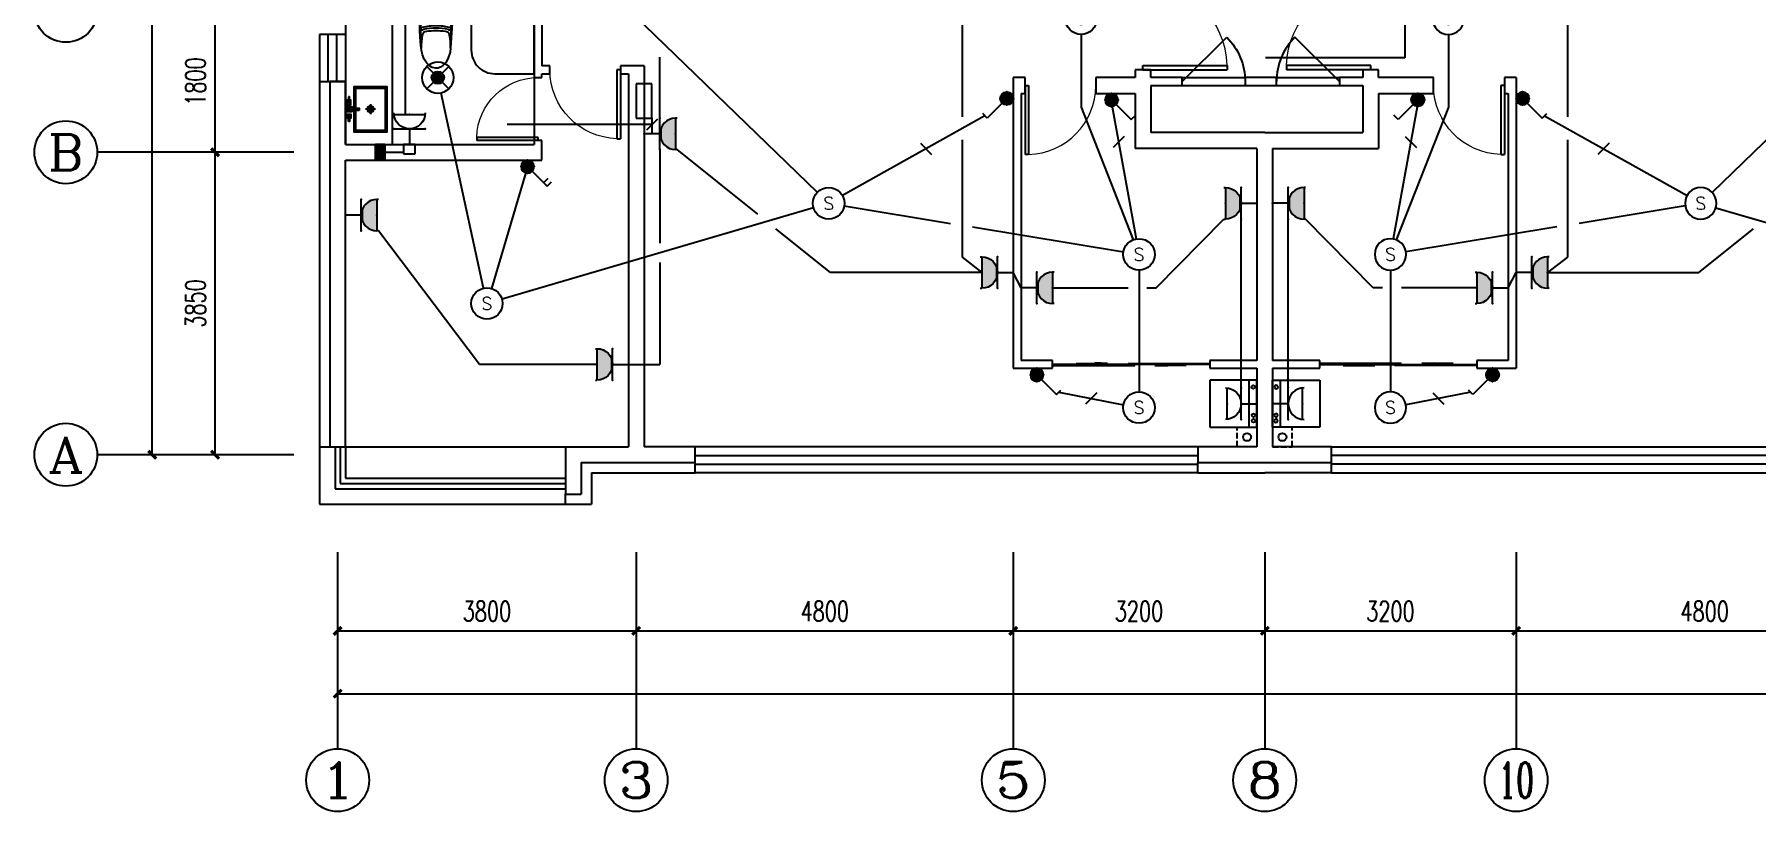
# Model space of a CAD drawing. Extents: x 4483878 to 4539156, y -49303 to -24364.
# Drawn here: x 4483878 to 4505798, y -47791 to -37899 of the extents above; entities that cross this region are included whole.
import ezdxf
from ezdxf.enums import TextEntityAlignment as Align

# ---------------------------------------------------------------- set-up
doc = ezdxf.new("R2010")
doc.units = 0
doc.header["$LTSCALE"] = 1000
doc.header["$MEASUREMENT"] = 0
doc.linetypes.add('DASH', pattern=[0.35, 0.25, -0.1])
for name, color, linetype in [('EQUIP-动力', 3, 'Continuous'), ('EQUIP-照明', 3, 'Continuous'), ('LAYER1', 4, 'Continuous'), ('LAYER2', 7, 'Continuous'), ('LVTRY', 7, 'Continuous'), ('SURFACE', 6, 'Continuous'), ('TEL_TEXT', 7, 'Continuous'), ('图层1', 7, 'Continuous'), ('图层7', 7, 'Continuous')]:
    doc.layers.add(name, color=color, linetype=linetype)
doc.styles.add('_TCH_AXIS', font='COMPLEX', dxfattribs={"bigfont": 'GBCBIG'})
doc.styles.add('_TCH_DIM_T3', font='SIMPLEX', dxfattribs={"width": 0.705882, "bigfont": 'GBCBIG'})
doc.styles.add('_TEL_ATTDEF', font='simplex.shx', dxfattribs={"width": 0.8, "height": 3, "bigfont": 'hztxt.shx'})
doc.styles.add('_TEL_DIM', font='SIMPLEX', dxfattribs={"width": 0.8, "height": 3.5, "bigfont": 'HZTXT'})
doc.styles.get("Standard").update_dxf_attribs({"font": 'gbenor.shx', "bigfont": 'gbcbig.shx'})

# ---------------------------------------------------------------- blocks, each defined once
blk = doc.blocks.new('$equip$00001838')
blk.add_circle((0, 0), 0.5)
at = {"color": 7, "style": '_TEL_DIM'}
blk.add_attdef('$TEXT$', text='', height=0.4, dxfattribs=at).set_placement((0, 0), align=Align.MIDDLE_CENTER)
at = {"color": 7, "style": '_TEL_DIM', "flags": 1}
blk.add_attdef('A', text='', height=0.00002, dxfattribs=at).set_placement((0, 0), align=Align.MIDDLE_CENTER)
blk = doc.blocks.new('$equip$00001149')
for p, q in [((-0.354, 0.354), (0.354, -0.354)), ((0.354, 0.354), (-0.354, -0.354))]:
    blk.add_line(p, q)
for radius in [0.5, 0.2]:
    blk.add_circle((0, 0), radius)
for points in [[(-0.173, 0.1), (0.173, 0.1), (-0.2, 0), (0.2, 0)], [(-0.173, -0.1), (0.173, -0.1), (-0.2, 0), (0.2, 0)], [(-0.1, 0.173), (0.1, 0.173), (-0.173, 0.1), (0.173, 0.1)], [(0, 0.2), (0, 0.2), (-0.1, 0.173), (0.1, 0.173)], [(-0.1, -0.173), (0.1, -0.173), (-0.173, -0.1), (0.173, -0.1)], [(0, -0.2), (0, -0.2), (-0.1, -0.173), (0.1, -0.173)]]:
    blk.add_solid(points)
at = {"flags": 9}
blk.add_attdef('A', (0, 0), '', height=0.00002, dxfattribs=at)
blk = doc.blocks.new('$equip$00001962')
for p, q in [((0.147, 0.356), (0.625, 0.833)), ((0.625, 0.833), (0.766, 0.692))]:
    blk.add_line(p, q)
blk.add_circle((0, 0.208), 0.208)
for p in [(-0.208, 0.208), (0, 0.417), (0, 0), (0.208, 0.208)]:
    blk.add_point(p)
for points in [[(-0.18, 0.313), (0.18, 0.313), (-0.208, 0.208), (0.208, 0.208)], [(-0.18, 0.104), (0.18, 0.104), (-0.208, 0.208), (0.208, 0.208)], [(-0.104, 0.389), (0.104, 0.389), (-0.18, 0.313), (0.18, 0.313)], [(-0.104, 0.028), (0.104, 0.028), (-0.18, 0.104), (0.18, 0.104)], [(0, 0.417), (0, 0.417), (-0.104, 0.389), (0.104, 0.389)], [(0, 0), (0, 0), (-0.104, 0.028), (0.104, 0.028)]]:
    blk.add_solid(points)
at = {"layer": 'TEL_TEXT', "style": '_TEL_DIM', "flags": 1}
blk.add_attdef('A', text='', height=0.00002, dxfattribs=at).set_placement((0, 0), align=Align.MIDDLE_CENTER)
blk = doc.blocks.new('$equip$00001963')
for p, q in [((0.147, 0.356), (0.625, 0.833)), ((0.512, 0.72), (0.653, 0.579)), ((0.625, 0.833), (0.766, 0.692))]:
    blk.add_line(p, q)
blk.add_circle((0, 0.208), 0.208)
for p in [(-0.208, 0.208), (0, 0.417), (0, 0), (0.208, 0.208)]:
    blk.add_point(p)
for points in [[(-0.18, 0.313), (0.18, 0.313), (-0.208, 0.208), (0.208, 0.208)], [(-0.18, 0.104), (0.18, 0.104), (-0.208, 0.208), (0.208, 0.208)], [(-0.104, 0.389), (0.104, 0.389), (-0.18, 0.313), (0.18, 0.313)], [(-0.104, 0.028), (0.104, 0.028), (-0.18, 0.104), (0.18, 0.104)], [(0, 0.417), (0, 0.417), (-0.104, 0.389), (0.104, 0.389)], [(0, 0), (0, 0), (-0.104, 0.028), (0.104, 0.028)]]:
    blk.add_solid(points)
at = {"layer": 'TEL_TEXT', "style": '_TEL_DIM', "flags": 1}
blk.add_attdef('A', text='', height=0.00002, dxfattribs=at).set_placement((0, 0), align=Align.MIDDLE_CENTER)
blk = doc.blocks.new('$equip$00001237')
for p, q in [((-0.5, 1.05), (-0.5, 1)), ((-0.5, 1), (0.5, 1)), ((0.5, 1.05), (0.5, 1)), ((0.5, 0.5), (-0.5, 0.5)), ((0, 0.5), (0, 0))]:
    blk.add_line(p, q)
blk.add_arc((0, 1), 0.5, 180, 0)
for p in [(0, 1), (-0.5, 0.5), (0, 0), (0.5, 0.5)]:
    blk.add_point(p)
for points in [[(0.433, 0.75), (-0.433, 0.75), (0.5, 1), (-0.5, 1)], [(0.25, 0.567), (-0.25, 0.567), (0.433, 0.75), (-0.433, 0.75)], [(0, 0.5), (0, 0.5), (0.25, 0.567), (-0.25, 0.567)]]:
    blk.add_solid(points)
at = {"flags": 9}
blk.add_attdef('A', (0, 0), '', height=0.00002, dxfattribs=at)
blk = doc.blocks.new('$equip$00001238')
for p, q in [((0.497, 0.95), (-0.497, 0.95)), ((0.5, 0.5), (-0.5, 0.5)), ((0, 0.5), (0, 0))]:
    blk.add_line(p, q)
blk.add_arc((0, 1), 0.5, 180, 0)
for p in [(0, 0.95), (-0.5, 0.5), (0, 0), (0.5, 0.5)]:
    blk.add_point(p)
at = {"flags": 9}
blk.add_attdef('A', (0, 0), '', height=0.00002, dxfattribs=at)
blk = doc.blocks.new('M')
at = {"layer": 'LAYER2', "color": 3}
for p, q in [((768307, 402424), (768307, 402544)), ((768307, 402544), (768457, 402544)), ((768457, 402544), (768457, 402424)), ((768457, 402424), (768307, 402424))]:
    blk.add_line(p, q, dxfattribs=at)
blk = doc.blocks.new('20190804-秦皇岛紫金湾$0$紫金湾户型平面08.02$0$rhedjrjedj')
at = {"layer": 'LVTRY'}
for p, q in [((36817, 108684, 0), (36852, 108723, 0)), ((36852, 108723, 0), (36881, 108743, 0)), ((36881, 108743, 0), (36918, 108756, 0)), ((36918, 108756, 0), (36942, 108758, 0)), ((36942, 108758, 0), (36988, 108749, 0)), ((36988, 108749, 0), (37025, 108728, 0)), ((37025, 108728, 0), (37059, 108694, 0)), ((36755, 108497, 0), (36762, 108552, 0)), ((36762, 108552, 0), (36789, 108637, 0)), ((36789, 108637, 0), (36817, 108684, 0)), ((37059, 108694, 0), (37091, 108644, 0)), ((37091, 108644, 0), (37113, 108587, 0)), ((37113, 108587, 0), (37125, 108529, 0)), ((37125, 108529, 0), (37128, 108503, 0)), ((37128, 108503, 0), (37137, 108422, 0)), ((36736, 108183, 0), (36755, 108497, 0)), ((37137, 108422, 0), (37146, 108285, 0)), ((37146, 108285, 0), (37148, 108175, 0)), ((36738, 108066, 0), (36736, 108183, 0)), ((36751, 108039, 0), (36738, 108066, 0)), ((37145, 108066, 0), (37133, 108039, 0)), ((37148, 108175, 0), (37145, 108066, 0)), ((37145, 108066, 0), (37145, 108066, 0)), ((36778, 108028, 0), (36751, 108039, 0)), ((37105, 108028, 0), (36778, 108028, 0)), ((36778, 108028, 0), (36942, 108028, 0)), ((37105, 108028, 0), (36942, 108028, 0)), ((37133, 108039, 0), (37105, 108028, 0))]:
    blk.add_line(p, q, dxfattribs=at)
blk.add_circle((36942, 108124, 0), 29.6, dxfattribs=at)
for centre, radius, start, end in [((41058, 108225, 0), 4312, 176.3006, 182.4712), ((37855, 108497, 0), 1100, 179.6519, 188.297), ((36028, 108497, 0), 1100, 351.703, 0.3481), ((32825, 108225, 0), 4312, 357.5288, 3.6994), ((36826, 108349, 0), 60, 190.4701, 264.6079), ((36950, 109661, 0), 1378, 264.6079, 269.6591), ((36933, 109661, 0), 1378, 270.3409, 275.3921), ((37057, 108349, 0), 60, 275.3921, 349.5299), ((36763, 108221, 0), 18.2, 73.3813, 156.4724), ((36770, 108246, 0), 24.1, 62.2033, 161.9404), ((36918, 108822, 0), 602, 255.6185, 272.2533), ((36918, 108802, 0), 552, 255.6185, 272.4575), ((36965, 108802, 0), 552, 267.5425, 284.3815), ((36965, 108822, 0), 602, 267.7467, 284.3815), ((37114, 108246, 0), 24.1, 18.0596, 117.7967), ((37120, 108221, 0), 18.2, 23.5276, 106.6187)]:
    blk.add_arc(centre, radius, start, end, dxfattribs=at)
blk = doc.blocks.new('YQB08132737')
at = {"layer": 'LVTRY'}
for p, q in [((-4, 147), (-4, 274)), ((-67, 211), (59, 211))]:
    blk.add_line(p, q, dxfattribs=at)
for points in [[(-160, 490), (-87, 490), (-87, 477), (-160, 477)], [(-63, 510), (-63, 459), (-118, 459), (-118, 510)], [(13, 354), (13, 496), (-16, 496), (-16, 354)], [(60, 510), (60, 459), (114, 459), (114, 510)], [(156, 490), (84, 490), (84, 477), (156, 477)]]:
    blk.add_lwpolyline(points, close=True, dxfattribs=at)
for points in [[(13, 449), (31, 449), (31, 519), (-35, 519), (-35, 449), (-16, 449)], [(13, 454), (26, 454), (26, 513), (-30, 513), (-30, 454), (-16, 454)], [(13, 421), (288, 421), (288, 0), (-288, 0), (-288, 421), (-16, 421)], [(13, 400), (266, 400), (266, 21), (-266, 21), (-266, 400), (-16, 400)]]:
    blk.add_lwpolyline(points, dxfattribs=at)
for centre, radius in [((-94, 483, 0), 6.49), ((90, 483, 0), 6.49), ((-4, 211), 42.1), ((-4, 211), 23.7), ((-1, 367), 8.4)]:
    blk.add_circle(centre, radius, dxfattribs=at)
blk = doc.blocks.new('XI-YI-JI')
for p, q in [((-312, 338), (-312, -262)), ((288, 338), (-312, 338)), ((288, -262), (288, 338)), ((-312, -162), (288, -162)), ((-312, -262), (288, -262))]:
    blk.add_line(p, q)
for centre in [(-230, -219), (-160, -219), (200, -216)]:
    blk.add_circle(centre, 23.1)
blk = doc.blocks.new('A$C561A04EA')
at = {"xscale": -1}
blk.add_blockref('XI-YI-JI', (-12, -338), dxfattribs=at)
blk = doc.blocks.new('_ArchTick')
at = {"color": 0, "linetype": 'ByBlock', "const_width": 0.4}
blk.add_lwpolyline([(-0.5, -0.5), (0.5, 0.5)], dxfattribs=at)
blk = doc.blocks.new('$TCHSYS$WIN2D')
for p, q in [((-0.5, 0.5), (0.5, 0.5)), ((0.5, 0.1667), (-0.5, 0.1667)), ((0.5, -0.1667), (-0.5, -0.1667)), ((-0.5, -0.5), (0.5, -0.5))]:
    blk.add_line(p, q)
blk = doc.blocks.new('$DorLib2D$00000131')
at = {"color": 0, "linetype": 'Continuous'}
for p, q in [((-0.5, 0.125), (-0.5, 0)), ((0.019, 0.125), (-0.5, 0.125)), ((0.019, 0), (0.019, 0.125)), ((0.15, 0.125), (0.232, 0.197)), ((0.35, 0.125), (0.15, 0.125)), ((0.232, 0.197), (0.232, 0.125)), ((-0.5, 0), (0.019, 0)), ((-0.024, 0), (0.5, 0)), ((-0.024, -0.125), (-0.024, 0)), ((0.5, 0), (0.5, -0.125)), ((-0.35, -0.125), (-0.15, -0.125)), ((-0.232, -0.197), (-0.232, -0.125)), ((-0.15, -0.125), (-0.232, -0.197)), ((0.5, -0.125), (-0.024, -0.125))]:
    blk.add_line(p, q, dxfattribs=at)
blk = doc.blocks.new('$TCHSYS$DOOR2D')
for p, q in [((0.45, 0.975), (0.5, 0.975)), ((0.45, 0), (0.45, 0.975)), ((0.5, 0), (0.5, 0.975)), ((0.5, 0), (0.45, 0))]:
    blk.add_line(p, q)
at = {"lineweight": 13}
blk.add_arc((0.475, 0), 0.975, 91.4693, 180, dxfattribs=at)
blk = doc.blocks.new('20190804-秦皇岛紫金湾$0$紫金湾户型平面08.02$0$$WINLIB2D$00000001')
at = {"color": 0}
for points in [[(-0.5, 0.5), (-0.5, -0.5)], [(-0.5, 0.5), (0.5, 0.5)], [(0.5, -0.5), (0.5, 0.5)], [(0.5, 0.167), (-0.5, 0.167)], [(0.5, -0.167), (-0.5, -0.167)], [(-0.5, -0.5), (0.5, -0.5)]]:
    blk.add_lwpolyline(points, dxfattribs=at)
blk = doc.blocks.new('$DorLib2D$00000114')
at = {"color": 0}
blk.add_line((0.5, 0), (-0.207, 0.707), dxfattribs=at)
blk.add_arc((0.5, 0), 1, 135, 180, dxfattribs=at)
blk = doc.blocks.new('$DorLib2D$00000001')
for p, q in [((0.45, 0.975), (0.5, 0.975)), ((0.45, 0), (0.45, 0.975)), ((0.5, 0), (0.5, 0.975)), ((0.5, 0), (0.45, 0))]:
    blk.add_line(p, q)
at = {"lineweight": 13}
blk.add_arc((0.475, 0), 0.975, 91.4693, 180, dxfattribs=at)

msp = doc.modelspace()

# ---------------------------------------------------------------- hatches: boundary and pattern name
at = {"layer": '图层1'}
msp.add_hatch(color=7, dxfattribs=at).paths.add_polyline_path([(4488338, -39499), (4488218, -39499), (4488218, -39299), (4488338, -39299)])

# ---------------------------------------------------------------- linework, layer by layer
at = {"color": 7}
for p, q in [((4485378, -43249), (4485378, -28339)), ((4486178, -39399), (4486178, -37599)), ((4490238, -37599), (4490238, -38399)), ((4490338, -37599), (4490338, -38299)), ((4490438, -38299), (4490338, -38299)), ((4490438, -38399), (4490438, -38299)), ((4491638, -38299), (4491338, -38299)), ((4491338, -38299), (4491338, -38399)), ((4491638, -38299), (4491638, -43149)), ((4498088, -38349), (4497888, -38349)), ((4497888, -38349), (4497888, -38449)), ((4498088, -38449), (4498088, -38349)), ((4500988, -38349), (4500788, -38349)), ((4500788, -38349), (4500788, -38449)), ((4500988, -38449), (4500988, -38349)), ((4487838, -38499), (4487638, -38499)), ((4487638, -38499), (4487638, -39399)), ((4487838, -39299), (4487838, -38499)), ((4490238, -38399), (4490238, -38449)), ((4490238, -38449), (4490238, -39249)), ((4490238, -38449), (4490338, -38449)), ((4490338, -38399), (4490438, -38399)), ((4490338, -38449), (4490338, -38399)), ((4491338, -38399), (4491438, -38399)), ((4491438, -38399), (4491438, -43149)), ((4496338, -38449), (4496338, -42049)), ((4496488, -38449), (4496338, -38449)), ((4496488, -38649), (4496488, -38449)), ((4497888, -38449), (4497388, -38449)), ((4497388, -38449), (4497388, -38649)), ((4498488, -38449), (4498088, -38449)), ((4498088, -38549), (4498488, -38549)), ((4498088, -38549), (4498088, -39149)), ((4498488, -38549), (4498488, -38449)), ((4498488, -38449), (4499288, -38449)), ((4498488, -38549), (4499288, -38549)), ((4499688, -38449), (4499288, -38449)), ((4499288, -38449), (4499288, -38549)), ((4499288, -38549), (4499688, -38549)), ((4499688, -38549), (4499688, -38449)), ((4499688, -38449), (4500488, -38449)), ((4499688, -38549), (4500488, -38549)), ((4500788, -38449), (4500488, -38449)), ((4500488, -38449), (4500488, -38549)), ((4500488, -38549), (4500788, -38549)), ((4500788, -38549), (4500788, -39149)), ((4501688, -38449), (4500988, -38449)), ((4501688, -38649), (4501688, -38449)), ((4502738, -38449), (4502588, -38449)), ((4502588, -38449), (4502588, -38649)), ((4502738, -38449), (4502738, -42149)), ((4496438, -38649), (4496438, -42049)), ((4496438, -38649), (4496488, -38649)), ((4497388, -38649), (4497888, -38649)), ((4497888, -38649), (4497888, -39349)), ((4500988, -38649), (4501688, -38649)), ((4500988, -38649), (4500988, -39349)), ((4502588, -38649), (4502638, -38649)), ((4502638, -38649), (4502638, -42049)), ((4499538, -39149), (4498088, -39149)), ((4499538, -39149), (4500788, -39149)), ((4487178, -39399), (4484678, -39399)), ((4487178, -39399), (4485928, -39399)), ((4487178, -39399), (4485928, -39399)), ((4486178, -43249), (4486178, -39399)), ((4487638, -39399), (4487638, -43149)), ((4487838, -39299), (4490238, -39299)), ((4490338, -39249), (4490238, -39249)), ((4490238, -39249), (4490238, -39299)), ((4490338, -39499), (4490338, -39249)), ((4499438, -39349), (4497888, -39349)), ((4499438, -39349), (4499438, -42049)), ((4499638, -39349), (4500988, -39349)), ((4499638, -39349), (4499638, -42049)), ((4487838, -39499), (4490338, -39499)), ((4487838, -43149), (4487838, -39499)), ((4496338, -42049), (4496338, -42049)), ((4496338, -42049), (4496338, -42149)), ((4496838, -42049), (4496438, -42049)), ((4496838, -42149), (4496838, -42049)), ((4499438, -42049), (4498838, -42049)), ((4498838, -42049), (4498838, -42149)), ((4500238, -42049), (4499638, -42049)), ((4500238, -42149), (4500238, -42049)), ((4502638, -42049), (4502238, -42049)), ((4502238, -42049), (4502238, -42149)), ((4496338, -42149), (4496438, -42149)), ((4496438, -42149), (4496838, -42149)), ((4498838, -42149), (4499438, -42149)), ((4499438, -42149), (4499438, -43149)), ((4499638, -42149), (4500238, -42149)), ((4499638, -42149), (4499638, -43149)), ((4502238, -42149), (4502738, -42149)), ((4487508, -43149), (4487508, -43879)), ((4487638, -43149), (4487838, -43149)), ((4487705, -43149), (4487705, -43683)), ((4487771, -43149), (4487771, -43616)), ((4487838, -43149), (4490638, -43149)), ((4487838, -43149), (4487838, -43549)), ((4490638, -43149), (4490638, -43549)), ((4490638, -43149), (4491438, -43149)), ((4492288, -43149), (4491638, -43149)), ((4492288, -43349), (4492288, -43149)), ((4499438, -43149), (4498688, -43149)), ((4498688, -43149), (4498688, -43349)), ((4500388, -43149), (4499638, -43149)), ((4500388, -43349), (4500388, -43149)), ((4487178, -43249), (4484678, -43249)), ((4487178, -43249), (4485128, -43249)), ((4487178, -43249), (4485928, -43249)), ((4490838, -43349), (4490838, -43749)), ((4490838, -43349), (4491538, -43349)), ((4491538, -43349), (4492288, -43349)), ((4498688, -43349), (4499538, -43349)), ((4499538, -43349), (4500388, -43349)), ((4487771, -43616), (4490638, -43616)), ((4487838, -43549), (4490638, -43549)), ((4490638, -43549), (4490638, -43749)), ((4487705, -43683), (4490638, -43683)), ((4490638, -43749), (4490838, -43749)), ((4487508, -43879), (4490638, -43879)), ((4487738, -44491), (4487738, -46991)), ((4487738, -44491), (4487738, -46541)), ((4487738, -44491), (4487738, -45741)), ((4491538, -44491), (4491538, -46991)), ((4491538, -44491), (4491538, -45741)), ((4491538, -44491), (4491538, -45741)), ((4496338, -44491), (4496338, -46991)), ((4496338, -44491), (4496338, -45741)), ((4496338, -44491), (4496338, -45741)), ((4499538, -44491), (4499538, -46991)), ((4499538, -44491), (4499538, -45741)), ((4499538, -44491), (4499538, -45741)), ((4502738, -44491), (4502738, -46991)), ((4502738, -44491), (4502738, -45741)), ((4502738, -44491), (4502738, -45741)), ((4487738, -45491), (4491538, -45491)), ((4491538, -45491), (4496338, -45491)), ((4496338, -45491), (4499538, -45491)), ((4499538, -45491), (4502738, -45491)), ((4502738, -45491), (4507538, -45491)), ((4487738, -46291), (4534938, -46291))]:
    msp.add_line(p, q, dxfattribs=at)
msp.add_lwpolyline([(4487838, -39299), (4488438, -39299), (4488438, -37599), (4487838, -37599)], close=True, dxfattribs=at)
msp.add_lwpolyline([(4490238, -37599), (4489438, -37599), (4489438, -38099, 0.414214), (4489738, -38399), (4490238, -38399), (4490238, -37599)], format="xyb", dxfattribs=at)
at = {"color": 7, "linetype": 'DASH', "ltscale": 0.3}
for points in [[(4499438, -43149), (4499188, -43149), (4499188, -42899), (4499438, -42899)], [(4499638, -43149), (4499888, -43149), (4499888, -42899), (4499638, -42899)]]:
    msp.add_lwpolyline(points, close=True, dxfattribs=at)
at = {"color": 7}
for centre, radius in [((4484278, -37599), 400), ((4484278, -39399), 400), ((4484278, -43249), 400), ((4499313, -43024), 50), ((4499763, -43024), 50), ((4487738, -47391), 400), ((4491538, -47391), 400), ((4496338, -47391), 400), ((4499538, -47391), 400), ((4502738, -47391), 400)]:
    msp.add_circle(centre, radius, dxfattribs=at)
at = {"layer": 'SURFACE'}
for p, q in [((4487508, -38499), (4487638, -38499)), ((4487508, -38499), (4487508, -39399)), ((4487508, -39399), (4487508, -43149)), ((4487508, -43149), (4487638, -43149)), ((4492288, -43479), (4492288, -43349)), ((4498688, -43479), (4498688, -43349)), ((4500388, -43479), (4500388, -43349)), ((4490968, -43479), (4490968, -43879)), ((4490968, -43479), (4491538, -43479)), ((4491538, -43479), (4492288, -43479)), ((4498688, -43479), (4499538, -43479)), ((4500388, -43479), (4499538, -43479)), ((4490638, -43879), (4490638, -43749)), ((4490638, -43879), (4490968, -43879))]:
    msp.add_line(p, q, dxfattribs=at)
at = {"layer": 'TEL_TEXT'}
for p, q in [((4501321, -37283), (4501321, -38198)), ((4501321, -38198), (4499546, -38198))]:
    msp.add_line(p, q, dxfattribs=at)
at = {"layer": 'TEL_TEXT', "color": 0}
for p, q in [((4491809, -38977), (4491667, -39118)), ((4491738, -39047), (4489894, -39047)), ((4497749, -39198), (4497608, -39339)), ((4501327, -39198), (4501468, -39339)), ((4495156, -39285), (4495297, -39426)), ((4503921, -39285), (4503779, -39426)), ((4497400, -42462), (4497258, -42604)), ((4501677, -42462), (4501818, -42604))]:
    msp.add_line(p, q, dxfattribs=at)
at = {"layer": '图层1', "color": 4}
for p, q in [((4488598, -36199), (4488598, -38919)), ((4495685, -36949), (4495685, -38949)), ((4503391, -36949), (4503391, -38949)), ((4493844, -39910), (4491032, -37188)), ((4505232, -39910), (4508044, -37188)), ((4497201, -37899), (4497201, -38825)), ((4501876, -37899), (4501876, -38825)), ((4491838, -38965), (4491838, -38188)), ((4489596, -41129), (4489056, -38645)), ((4497589, -38774), (4497902, -40502)), ((4501487, -38774), (4501174, -40502)), ((4491738, -38967), (4491738, -39165)), ((4495977, -38935), (4494163, -39951)), ((4497201, -38825), (4497865, -40513)), ((4501876, -38825), (4501211, -40513)), ((4503100, -38935), (4504914, -39951)), ((4488338, -39399), (4488576, -39399)), ((4491838, -39365), (4491838, -40554)), ((4493086, -40189), (4492058, -39365)), ((4495685, -39241), (4495685, -40735)), ((4503391, -39241), (4503391, -40735)), ((4490155, -39583), (4489695, -41133)), ((4493796, -40106), (4489830, -41268)), ((4494185, -40082), (4495537, -40304)), ((4504891, -40082), (4503539, -40304)), ((4505280, -40106), (4509246, -41268)), ((4498156, -41125), (4499018, -40249)), ((4499238, -42399), (4499238, -40249)), ((4499838, -42399), (4499838, -40249)), ((4500920, -41125), (4500058, -40249)), ((4489544, -42099), (4488258, -40399)), ((4494011, -40930), (4493315, -40372)), ((4495818, -40350), (4497741, -40667)), ((4503258, -40350), (4501335, -40667)), ((4505065, -40930), (4505761, -40372)), ((4495685, -40735), (4495938, -40930)), ((4503391, -40735), (4503138, -40930)), ((4491838, -40804), (4491838, -42099)), ((4495938, -40930), (4494011, -40930)), ((4496438, -41125), (4496338, -40930)), ((4497938, -40899), (4497938, -42449)), ((4501138, -40899), (4501138, -42449)), ((4502638, -41125), (4502738, -40930)), ((4503138, -40930), (4505065, -40930)), ((4496838, -41125), (4497799, -41125)), ((4498038, -41125), (4498156, -41125)), ((4501038, -41125), (4500920, -41125)), ((4502238, -41125), (4501278, -41125)), ((4491038, -42099), (4489544, -42099)), ((4491438, -42099), (4491838, -42099)), ((4496916, -42454), (4497742, -42612)), ((4502160, -42454), (4501335, -42612))]:
    msp.add_line(p, q, dxfattribs=at)
at = {"layer": '图层1', "color": 7}
for p, q in [((4488218, -39499), (4488218, -39299)), ((4488338, -39299), (4488218, -39299)), ((4488218, -39299), (4488218, -39499)), ((4488338, -39299), (4488218, -39299)), ((4488338, -39299), (4488338, -39499)), ((4488338, -39499), (4488218, -39499)), ((4488338, -39499), (4488218, -39499))]:
    msp.add_line(p, q, dxfattribs=at)
at = {"layer": '图层7', "color": 3}
for p, q in [((4491738, -38527), (4491538, -38527)), ((4491538, -38527), (4491538, -38967)), ((4491738, -38967), (4491738, -38527)), ((4491538, -38967), (4491738, -38967))]:
    msp.add_line(p, q, dxfattribs=at)

# ---------------------------------------------------------------- block references
at = {"color": 7}
for name, p, xscale, yscale, zscale, rotation in [('$DorLib2D$00000001', (4497988, -37799), 1100, 1100, 200, 270), ('$DorLib2D$00000001', (4500888, -37799), 1100, -1100, 200, 270), ('20190804-秦皇岛紫金湾$0$紫金湾户型平面08.02$0$$WINLIB2D$00000001', (4487673, -38199), 600, 330, 330, 269.9999999999704), ('$TCHSYS$DOOR2D', (4490288, -38849), 800, -800, 100, 269.9999999988794), ('$TCHSYS$DOOR2D', (4496938, -38549), 900, 900, 200, 180), ('_ArchTick', (4486178, -39399), 100, 100, 100, 90), ('_ArchTick', (4486178, -39399), 100, 100, 100, 270), ('$DorLib2D$00000131', (4497838, -42099), -2000, 100, 100, 8.82175e-11), ('$DorLib2D$00000131', (4501238, -42099), -2000, -100, 100, 179.9999999999103), ('_ArchTick', (4485378, -43249), 100, 100, 100, 270), ('_ArchTick', (4486178, -43249), 100, 100, 100, 270), ('$TCHSYS$WIN2D', (4495488, -43314), -6400, 330, 330, 8.83789e-11), ('$TCHSYS$WIN2D', (4503588, -43314), -6400, -330, 330, 179.9999999999116), ('_ArchTick', (4487738, -45491), 100, 100, 100, 180), ('_ArchTick', (4491538, -45491), 100, 100, 100, 180), ('_ArchTick', (4496338, -45491), 100, 100, 100, 180), ('_ArchTick', (4499538, -45491), 100, 100, 100, 180), ('_ArchTick', (4502738, -45491), 100, 100, 100, 180), ('_ArchTick', (4487738, -46291), 100, 100, 100, 180)]:
    msp.add_blockref(name, p, dxfattribs=dict(at, xscale=xscale, yscale=yscale, zscale=zscale, rotation=rotation))
for name, p, rotation in [('20190804-秦皇岛紫金湾$0$紫金湾户型平面08.02$0$rhedjrjedj', (4525930, 70429, 0), 180), ('A$C561A04EA', (4500238, -42599), 270)]:
    msp.add_blockref(name, p, dxfattribs=dict(at, rotation=rotation))
for name, p, xscale, yscale, zscale in [('$DorLib2D$00000114', (4498888, -38499), -800, 800, 100), ('$DorLib2D$00000114', (4500088, -38499), 800, 800, 100), ('$TCHSYS$DOOR2D', (4490888, -38349), 900, -900, 100), ('$TCHSYS$DOOR2D', (4502138, -38549), 900, -900, 200), ('_ArchTick', (4491538, -45491), 100, 100, 100), ('_ArchTick', (4496338, -45491), 100, 100, 100), ('_ArchTick', (4499538, -45491), 100, 100, 100), ('_ArchTick', (4502738, -45491), 100, 100, 100)]:
    msp.add_blockref(name, p, dxfattribs=dict(at, xscale=xscale, yscale=yscale, zscale=zscale))
at = {"color": 7, "xscale": -1, "rotation": 90}
for name, p in [('YQB08132737', (4488366, -38853)), ('A$C561A04EA', (4498838, -42599))]:
    msp.add_blockref(name, p, dxfattribs=at)
at = {"layer": 'EQUIP-动力', "color": 4, "xscale": -400, "yscale": 400, "zscale": 400}
msp.add_blockref('$equip$00001238', (4488653, -39299), dxfattribs=at)
at = {"layer": 'EQUIP-动力', "color": 4, "yscale": 400, "zscale": 400}
for name, p, xscale, rotation in [('$equip$00001237', (4491638, -39165), 400, 270), ('$equip$00001237', (4499438, -40049), -400, 90), ('$equip$00001237', (4499638, -40049), 400, 270), ('$equip$00001237', (4487838, -40199), 400, 270), ('$equip$00001237', (4496338, -40930), -400, 90), ('$equip$00001237', (4502738, -40930), 400, 270), ('$equip$00001237', (4496438, -41125), 400, 270), ('$equip$00001237', (4502638, -41125), -400, 90), ('$equip$00001237', (4491438, -42099), -400, 90), ('$equip$00001238', (4499438, -42599), -400, 90), ('$equip$00001238', (4499638, -42599), 400, 270)]:
    msp.add_blockref(name, p, dxfattribs=dict(at, xscale=xscale, rotation=rotation))
at = {"layer": 'EQUIP-照明', "color": 4}
ref = msp.add_blockref('$equip$00001838', (4497201, -37699), dxfattribs=dict(at, xscale=400, yscale=400, zscale=400))
ref.add_attrib('$TEXT$', 'S', dxfattribs={"layer": '0', "color": 7, "height": 160, "style": '_TEL_ATTDEF'}).set_placement((4497201, -37699), align=Align.MIDDLE_CENTER)
ref = msp.add_blockref('$equip$00001838', (4501876, -37699), dxfattribs=dict(at, xscale=-400, yscale=400, zscale=400))
ref.add_attrib('$TEXT$', 'S', dxfattribs={"layer": '0', "color": 7, "height": 160, "style": '_TEL_ATTDEF'}).set_placement((4501876, -37699), align=Align.MIDDLE_CENTER)
at = {"layer": 'EQUIP-照明', "color": 4, "xscale": 400, "yscale": 400, "zscale": 400}
msp.add_blockref('$equip$00001149', (4489013, -38449), dxfattribs=at)
at = {"layer": 'EQUIP-照明', "color": 4, "yscale": 400, "zscale": 400, "rotation": 180}
for name, p, xscale in [('$equip$00001962', (4496255, -38630), 400), ('$equip$00001962', (4497589, -38649), -400), ('$equip$00001962', (4501487, -38649), 400), ('$equip$00001962', (4502821, -38630), -400), ('$equip$00001963', (4490155, -39499), -400), ('$equip$00001962', (4496638, -42149), -400), ('$equip$00001962', (4502438, -42149), 400)]:
    msp.add_blockref(name, p, dxfattribs=dict(at, xscale=xscale))
at = {"layer": 'EQUIP-照明', "color": 4}
ref = msp.add_blockref('$equip$00001838', (4493988, -40049), dxfattribs=dict(at, xscale=400, yscale=400, zscale=400))
ref.add_attrib('$TEXT$', 'S', dxfattribs={"layer": '0', "color": 7, "height": 160, "style": '_TEL_ATTDEF'}).set_placement((4493988, -40049), align=Align.MIDDLE_CENTER)
ref = msp.add_blockref('$equip$00001838', (4505088, -40049), dxfattribs=dict(at, xscale=-400, yscale=400, zscale=400))
ref.add_attrib('$TEXT$', 'S', dxfattribs={"layer": '0', "color": 7, "height": 160, "style": '_TEL_ATTDEF'}).set_placement((4505088, -40049), align=Align.MIDDLE_CENTER)
ref = msp.add_blockref('$equip$00001838', (4497938, -40699), dxfattribs=dict(at, xscale=400, yscale=400, zscale=400))
ref.add_attrib('$TEXT$', 'S', dxfattribs={"layer": '0', "color": 7, "height": 160, "style": '_TEL_ATTDEF'}).set_placement((4497938, -40699), align=Align.MIDDLE_CENTER)
ref = msp.add_blockref('$equip$00001838', (4501138, -40699), dxfattribs=dict(at, xscale=-400, yscale=400, zscale=400))
ref.add_attrib('$TEXT$', 'S', dxfattribs={"layer": '0', "color": 7, "height": 160, "style": '_TEL_ATTDEF'}).set_placement((4501138, -40699), align=Align.MIDDLE_CENTER)
ref = msp.add_blockref('$equip$00001838', (4489638, -41324), dxfattribs=dict(at, xscale=400, yscale=400, zscale=400))
ref.add_attrib('$TEXT$', 'S', dxfattribs={"layer": '0', "color": 7, "height": 160, "style": '_TEL_ATTDEF'}).set_placement((4489638, -41324), align=Align.MIDDLE_CENTER)
ref = msp.add_blockref('$equip$00001838', (4497938, -42649), dxfattribs=dict(at, xscale=400, yscale=400, zscale=400))
ref.add_attrib('$TEXT$', 'S', dxfattribs={"layer": '0', "color": 7, "height": 160, "style": '_TEL_ATTDEF'}).set_placement((4497938, -42649), align=Align.MIDDLE_CENTER)
ref = msp.add_blockref('$equip$00001838', (4501138, -42649), dxfattribs=dict(at, xscale=-400, yscale=400, zscale=400))
ref.add_attrib('$TEXT$', 'S', dxfattribs={"layer": '0', "color": 7, "height": 160, "style": '_TEL_ATTDEF'}).set_placement((4501138, -42649), align=Align.MIDDLE_CENTER)
at = {"layer": 'LAYER1', "color": 0, "xscale": -1, "rotation": 180}
msp.add_blockref('M', (3720269, 363125), dxfattribs=at)

# ---------------------------------------------------------------- texts
at = {"color": 7, "style": '_TCH_AXIS'}
for s, height, width, p, p2 in [('B', 453, 1.235294, (4484052, -39626), (4484505, -39626)), ('A', 453, 1.166667, (4484052, -43476), (4484505, -43476)), ('1', 453, 2.333333, (4487512, -47617), (4487964, -47617)), ('3', 453, 1.5, (4491312, -47617), (4491764, -47617)), ('5', 453, 1.5, (4496112, -47617), (4496564, -47617)), ('8', 453, 1.5, (4499312, -47617), (4499764, -47617)), ('10', 452.5, 0.724138, (4502512, -47617), (4502964, -47617))]:
    msp.add_text(s, height=height, dxfattribs=dict(at, width=width)).set_placement(p, p2, align=Align.FIT)
at = {"color": 7, "char_height": 255, "attachment_point": 5, "rotation": 90, "style": '_TCH_DIM_T3'}
for s, insert in [('\\A1;1800', (4485928, -38499)), ('\\A1;3850', (4485928, -41324))]:
    msp.add_mtext(s, dxfattribs=dict(at, insert=insert))
at = {"color": 7, "char_height": 255, "attachment_point": 5, "style": '_TCH_DIM_T3'}
for s, insert in [('\\A1;3800', (4489638, -45241)), ('\\A1;4800', (4493938, -45241)), ('\\A1;3200', (4497938, -45241)), ('\\A1;3200', (4501138, -45241)), ('\\A1;4800', (4505138, -45241))]:
    msp.add_mtext(s, dxfattribs=dict(at, insert=insert))

doc.saveas('drawing.dxf')
